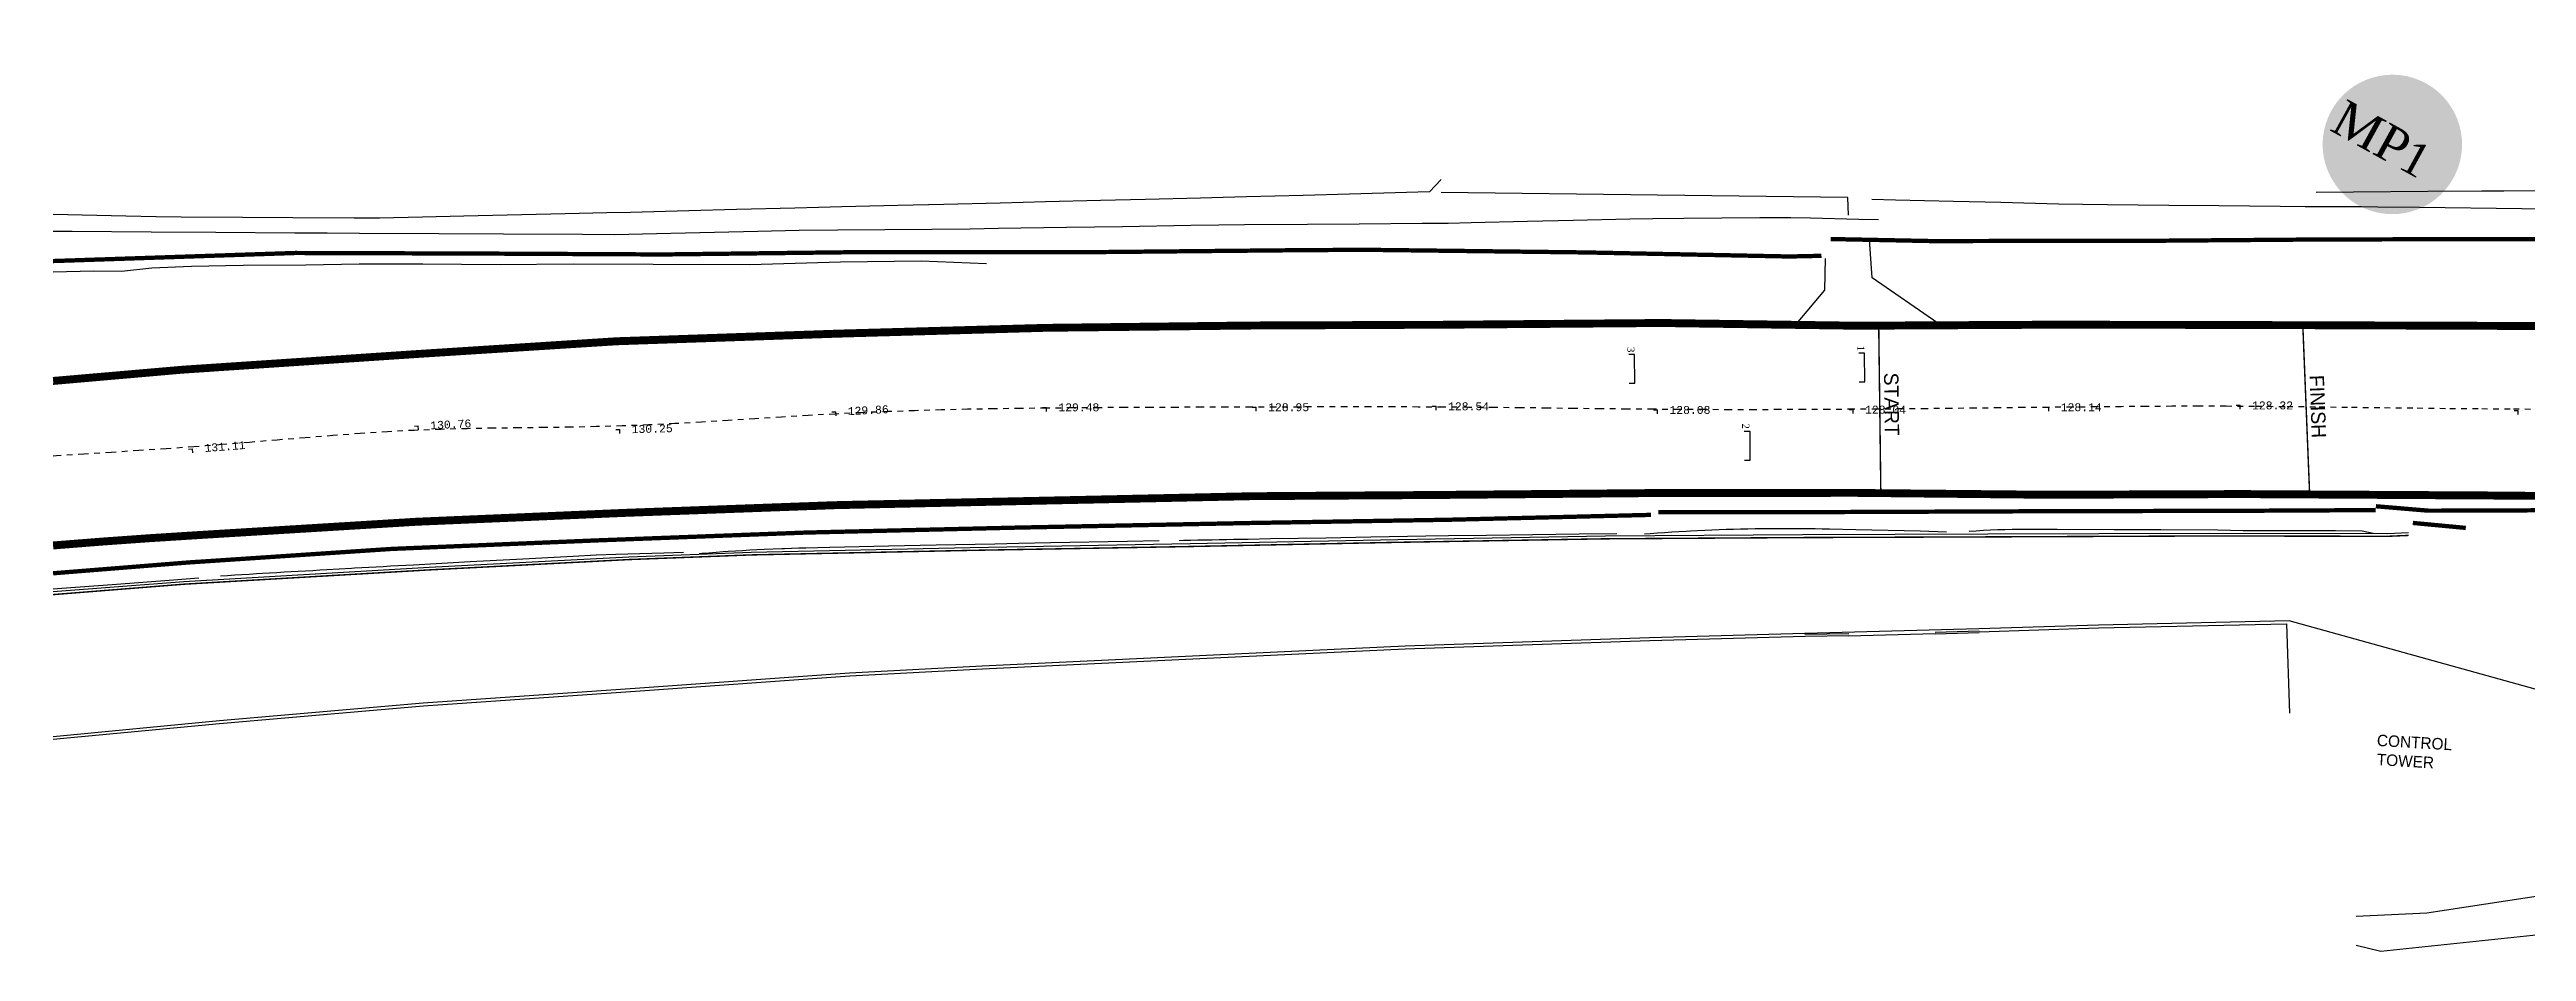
# Model space of a CAD drawing. Extents: x -136 to 854, y -243 to 380.
# Drawn here: x 399.8 to 618.2, y 299.4 to 378.9 of the extents above; entities that cross this region are included whole.
import ezdxf
from ezdxf.enums import TextEntityAlignment as Align

# ---------------------------------------------------------------- set-up
doc = ezdxf.new("R2010")
doc.units = 0
doc.linetypes.add('FIAPOINTILLE', pattern=[1, 0.5, -0.5])
doc.layers.get('0').update_dxf_attribs({"linetype": 'CONTINUOUS'})
for name, color, linetype in [('F1_FENCE_DEBRIS', 9, 'FIA_DEBRIS_FENCE'), ('F1_FENCE_SPECTATOR', 9, 'FIA_SPECTATOR_FENCE'), ('F1_GUARDRAIL', 7, 'FIA_GUARDRAIL'), ('F1_PIT_LANE', 5, 'CONTINUOUS'), ('F1_PIT_WALL', 8, 'CONTINUOUS'), ('F1_POST_OBSERVATION', 3, 'CONTINUOUS'), ('F1_RACE_CONTROL_TEXT', 9, 'CONTINUOUS'), ('F1_ROAD_SURFACED', 9, 'CONTINUOUS'), ('F1_TRACK_CENTRELINE', 8, 'FIAPOINTILLE'), ('F1_TRACK_FINISH_LINE', 8, 'CONTINUOUS'), ('F1_TRACK_LEFT', 5, 'CONTINUOUS'), ('F1_TRACK_RIGHT', 5, 'CONTINUOUS'), ('F1_TRACK_START_LINE', 8, 'CONTINUOUS'), ('F1_TRACK_STARTING_GRID', 8, 'CONTINUOUS'), ('F1_TRACK_WHITELINING', 9, 'CONTINUOUS'), ('F1_TYRE_1', 147, 'FIA_TYRE_1'), ('F1_WALL', 7, 'CONTINUOUS'), ('FIA_STARTING_GRID', 8, 'CONTINUOUS')]:
    doc.layers.add(name, color=color, linetype=linetype)
doc.styles.add('SECURITE', font='TIMES.TTF', dxfattribs={"height": 3})
doc.styles.add('SECURITÉ', font='TIMES.TTF', dxfattribs={"height": 3})
doc.styles.add('survey$0$MONO', font='txt')
doc.styles.add('survey$0$STANDARD', font='MONOTXT', dxfattribs={"width": 2.5})
doc.linetypes.add('FIA_DEBRIS_FENCE', pattern='A,4,-2,["Z",Standard,S=1,R=90,X=0,Y=-0.4],-1', length=7)
doc.linetypes.add('FIA_GUARDRAIL', pattern='A,2,-0.35,[132,ltypeshp.shx,S=0.35,R=0,X=-0.35,Y=0],-0.35,1', length=3.7)
doc.linetypes.add('FIA_SPECTATOR_FENCE', pattern='A,4,-0.7,["+",Standard,S=2,R=0,X=0,Y=-1],-2', length=6.7)
doc.linetypes.add('FIA_TYRE_1', pattern='A,0,[1,fia.shx,S=0.35,R=0,X=0,Y=0],-0.7', length=0.7)

# ---------------------------------------------------------------- blocks, each defined once
blk = doc.blocks.new('survey$0$ECBL1')
at = {"color": 0, "linetype": 'ByBlock'}
for points in [[(-0.5, 0), (0.5, 0)], [(0, -0.5), (0, 0.5)]]:
    blk.add_lwpolyline(points, dxfattribs=at)
blk = doc.blocks.new('BLOC_POST_OBSERVATION')
at = {"layer": 'F1_POST_OBSERVATION'}
h = blk.add_hatch(color=256, dxfattribs=at)
edge = h.paths.add_edge_path()
edge.add_arc((-0.03, 0.11), 4.85, 0, 360)
at = {"layer": 'F1_POST_OBSERVATION', "color": 7, "style": 'SECURITÉ'}
blk.add_text('MP', height=2.5, rotation=0.0363, dxfattribs=at).set_placement((-1.68, 0.11), align=Align.MIDDLE)
blk.add_attdef('NUMBER', text='', height=2.3, rotation=0.1589, dxfattribs=at).set_placement((0.99, 0.02), align=Align.MIDDLE_LEFT)
blk = doc.blocks.new('BLOC_STARTING_GRID')
at = {"layer": 'FIA_STARTING_GRID'}
for p, q in [((16.4, 2), (16, 2)), ((16, 2), (16, 0)), ((16, 0), (16.4, 0))]:
    blk.add_line(p, q, dxfattribs=at)
for points in [[(8.4, 7.4), (8, 7.4), (8, 5.4), (8.4, 5.4)], [(0.4, 2), (0, 2), (0, 0), (0.4, 0)]]:
    blk.add_lwpolyline(points, dxfattribs=at)
at = {"layer": 'FIA_STARTING_GRID', "style": 'SECURITE'}
for s, p in [('2', (8.55, 4.85)), ('1', (0.51, -0.52)), ('3', (16.51, -0.52))]:
    blk.add_text(s, height=0.5, rotation=90, dxfattribs=at).set_placement(p)

msp = doc.modelspace()

# ---------------------------------------------------------------- linework, layer by layer
at = {"layer": 'F1_FENCE_DEBRIS', "flags": 128}
for points in [[(753.49, 362.7), (751.48, 362.72), (746.56, 362.75), (742.53, 362.77), (737.61, 362.8), (735.59, 362.82), (733.44, 362.87), (728.19, 362.99), (723.88, 363.09), (718.63, 363.21), (716.47, 363.25), (714.27, 363.29), (708.87, 363.39), (704.46, 363.47), (699.07, 363.57), (696.86, 363.61), (694.67, 363.64), (689.31, 363.72), (687.12, 363.75), (683.6, 363.81), (674.99, 363.96), (671.47, 364.03), (669.38, 364.06), (664.27, 364.14), (660.09, 364.2), (654.98, 364.28), (652.89, 364.31), (649.11, 364.37), (639.86, 364.51), (636.07, 364.57), (632.8, 364.64), (624.79, 364.79), (621.51, 364.86), (617.82, 364.9), (608.81, 365.02), (605.12, 365.06), (603.68, 365.07), (600.17, 365.08), (598.73, 365.08), (596.52, 365.1), (591.11, 365.16), (586.69, 365.2), (581.28, 365.25), (579.07, 365.27), (576.98, 365.32), (571.88, 365.45), (567.7, 365.55), (562.6, 365.67), (560.51, 365.72)], [(561.11, 363.92), (559.37, 363.96), (555.11, 364.07), (553.37, 364.12), (550.63, 364.1), (543.94, 364.04), (541.21, 364.02), (539.17, 363.98), (534.2, 363.87), (530.14, 363.78), (525.17, 363.67), (523.14, 363.62), (520.86, 363.61), (515.3, 363.56), (510.76, 363.53), (505.2, 363.49), (502.93, 363.47), (500.46, 363.43), (494.44, 363.33), (489.51, 363.26), (483.48, 363.16), (481.02, 363.12), (477.63, 363.09), (469.33, 363.01), (465.94, 362.98), (462.28, 362.9), (453.34, 362.69), (449.68, 362.61), (446.83, 362.63), (439.85, 362.67), (434.15, 362.7), (427.17, 362.74), (424.32, 362.75), (421.47, 362.77), (414.49, 362.81), (408.79, 362.85), (401.82, 362.89), (400.15, 362.9)]]:
    msp.add_lwpolyline(points, dxfattribs=at)
at = {"layer": 'F1_FENCE_SPECTATOR', "flags": 128}
for points in [[(522.53, 367.48), (521.52, 366.4), (519.47, 366.34), (514.46, 366.2), (510.36, 366.09), (505.36, 365.95), (503.31, 365.89), (501.32, 365.84), (496.47, 365.73), (492.51, 365.63), (487.66, 365.51), (485.67, 365.46), (483.64, 365.41), (478.69, 365.29), (474.63, 365.19), (469.68, 365.07), (467.65, 365.02), (465.55, 364.96), (460.41, 364.83), (456.21, 364.72), (451.07, 364.59), (448.97, 364.54), (445.31, 364.45), (436.37, 364.25), (432.72, 364.17), (428.93, 364.07), (426.71, 364.09), (421.3, 364.12), (416.86, 364.15), (411.45, 364.18), (409.23, 364.2), (406.56, 364.26), (400.15, 364.41)], [(807.23, 360.21), (799.89, 360.73), (793.88, 361.15), (786.53, 361.67), (780.52, 362.09), (773.18, 362.61), (767.17, 363.03), (759.82, 363.55), (753.81, 363.97), (750.81, 364.18), (747.74, 364.34), (743.5, 364.57), (738.31, 364.84), (734.06, 365.07), (731.94, 365.18), (728.8, 365.35), (724.46, 365.6), (719.14, 365.89), (714.8, 366.13), (712.63, 366.25), (707.39, 366.54), (700.15, 366.94), (696.53, 367.14), (692.26, 367.06), (686.35, 366.94), (683.39, 366.88), (678.04, 366.89), (670.62, 366.89), (666.92, 366.9), (664.15, 366.89), (660.33, 366.88), (655.65, 366.87), (651.82, 366.86), (649.91, 366.86), (646.93, 366.8), (642.8, 366.72), (637.75, 366.63), (633.62, 366.55), (631.55, 366.51), (628.75, 366.5), (624.86, 366.49), (620.11, 366.48), (616.23, 366.46), (614.28, 366.46), (609.54, 366.42), (602.97, 366.36), (599.69, 366.33)], [(558.46, 364.33), (558.38, 365.9), (541.6, 366.11), (522.54, 366.34)], [(567.1, 336.41), (564.77, 336.47), (559.1, 336.6), (556.78, 336.66), (556.14, 336.67), (555.51, 336.68), (554.88, 336.69), (554.24, 336.7), (553.61, 336.7), (553.1, 336.7), (550.84, 336.69), (550.21, 336.68), (549.57, 336.67), (548.94, 336.65), (548.3, 336.64), (547.67, 336.62), (547.04, 336.6), (546.4, 336.57), (545.77, 336.54), (545.14, 336.52), (544.51, 336.48), (544.14, 336.46), (543.5, 336.43), (542.87, 336.39), (542.24, 336.35), (541.6, 336.31), (540.97, 336.26), (540.47, 336.22)], [(604.71, 336.28), (603.74, 336.49), (601.38, 336.5), (596.65, 336.5), (593.24, 336.51), (591.02, 336.56), (585.99, 336.59), (581.87, 336.61), (576.84, 336.63), (574.78, 336.64), (574.15, 336.64), (573.51, 336.64), (572.88, 336.63), (572.24, 336.61), (571.61, 336.59), (570.98, 336.56), (570.35, 336.53), (569.71, 336.49), (569.1, 336.45)], [(455.73, 334.59), (454, 334.54), (449.77, 334.42), (448.04, 334.37), (446, 334.26), (441.01, 333.99), (436.93, 333.77), (431.94, 333.5), (429.9, 333.39), (429.26, 333.35), (428.63, 333.32), (428, 333.28), (427.37, 333.25), (426.73, 333.21), (426.46, 333.2), (424.3, 333.08), (423.67, 333.04), (423.04, 333), (422.4, 332.97), (421.77, 332.93), (421.14, 332.89), (420.51, 332.86), (419.87, 332.82), (419.24, 332.78), (418.61, 332.74), (418.07, 332.71), (417.43, 332.67), (416.8, 332.63), (416.17, 332.59), (415.53, 332.56), (414.9, 332.52)], [(497.68, 335.62), (494.89, 335.57), (488.08, 335.45), (485.29, 335.4), (483.18, 335.35), (478.02, 335.24), (473.8, 335.15), (468.64, 335.04), (466.53, 334.99), (465.9, 334.98), (465.27, 334.96), (464.63, 334.94), (464.41, 334.93), (462.84, 334.86), (462.2, 334.83), (461.57, 334.8), (460.94, 334.76), (460.31, 334.72), (459.67, 334.68), (459.23, 334.65), (458.6, 334.6), (457.97, 334.55), (457.34, 334.5), (457.12, 334.48)], [(538.03, 336.26), (534.69, 336.21), (526.52, 336.11), (523.18, 336.06), (521.19, 336.03), (516.33, 335.95), (512.36, 335.88), (507.5, 335.8), (505.51, 335.76), (504.88, 335.75), (504.24, 335.74), (503.61, 335.73), (502.97, 335.72), (502.34, 335.7), (501.71, 335.69), (501.07, 335.68), (500.44, 335.66), (499.81, 335.65), (499.43, 335.64)], [(412.99, 332.33), (410.77, 332.16), (405.36, 331.75), (400.93, 331.42), (400.15, 331.36)]]:
    msp.add_lwpolyline(points, dxfattribs=at)
at = {"layer": 'F1_GUARDRAIL', "const_width": 0.38}
msp.add_lwpolyline([(400.15, 360.3, 0.000549), (402.58, 360.38), (421.5, 361.01), (437.61, 360.96), (453.94, 360.88), (469.98, 361.07), (490.3, 361.07), (510.41, 361.26), (515.9, 361.29), (535.13, 361.06), (553.24, 360.7), (556.07, 360.76)], format="xyb", dxfattribs=at)
at = {"layer": 'F1_GUARDRAIL', "flags": 128}
msp.add_lwpolyline([(556.87, 362.24, 0.38, 0.38, 0), (565.82, 362.06, 0.38, 0.38, 0), (585.84, 362.09, 0.38, 0.38, 0), (599.82, 362.2, 0.38, 0.38, 0), (618.13, 362.24, 0.38, 0.38, 0), (638.15, 362.11, 0.38, 0.38, 0), (656.92, 361.87, 0.38, 0.38, 0), (677.28, 361.26, 0.38, 0.38, 0), (690.29, 361.09, 0.38, 0.38, 0), (727.59, 360.2, 0.38, 0.38, 0), (753.7, 359.4, 0.38, 0.38, 0), (770.31, 358.32, 0.38, 0.38, 0), (785.88, 356.92, 0.38, 0.38, 0), (795.04, 355.74, 0, 0, 0)], format="xyseb", dxfattribs=at)
at = {"layer": 'F1_PIT_LANE'}
for points in [[(400.15, 331.15), (411.69, 332.06), (433.31, 333.32), (450.91, 334.23), (461.69, 334.64), (481.01, 335.04), (500.41, 335.39), (518.71, 335.76), (537.03, 336.06), (554.39, 336.18), (570.74, 336.24), (590.3, 336.31), (605.97, 336.28), (607.84, 336.37)], [(627.98, 320.06), (597.32, 328.57), (580.48, 328.21), (569.95, 327.86), (554.61, 327.46), (540.92, 327.08), (519.36, 326.33), (502.47, 325.54), (482.08, 324.57), (470.37, 323.95), (451.88, 322.63), (432.79, 321.31), (414.81, 319.77), (400.15, 318.36)], [(569.96, 327.68), (566.1, 327.55)], [(569.96, 327.61), (580.49, 327.96), (597.07, 328.32), (597.33, 320.45)], [(554.62, 327.21), (540.93, 326.82), (519.37, 326.08), (502.48, 325.29), (482.09, 324.32), (470.39, 323.69), (451.9, 322.38), (432.81, 321.06), (414.83, 319.51), (400.15, 318.11)], [(558.47, 327.43), (554.61, 327.36)], [(558.47, 327.27), (554.62, 327.21)], [(558.46, 327.27), (566.1, 327.47)], [(569.96, 327.53), (566.1, 327.4)]]:
    msp.add_lwpolyline(points, dxfattribs=at)
at = {"layer": 'F1_PIT_WALL', "const_width": 0.38}
msp.add_lwpolyline([(612.88, 336.77), (608.21, 337.21)], dxfattribs=at)
at = {"layer": 'F1_ROAD_SURFACED'}
for points in [[(556.39, 360.51), (556.34, 357.73), (553.83, 354.75)], [(566.32, 354.81), (560.53, 358.81), (560.29, 362.21)], [(623.65, 306.19), (619.85, 304.4), (609.44, 302.8), (603.2, 302.51)]]:
    msp.add_lwpolyline(points, dxfattribs=at)
msp.add_lwpolyline([(629.15, 309.77), (630.87, 310.67), (633.55, 310.43), (642.22, 310.78, -0.04543), (643.38, 310.67, -0.06013), (643.9, 310.49, -0.0596), (644.25, 310.27, -0.06345), (644.56, 309.95, -0.03877), (644.74, 309.66, -0.05387), (645.03, 308.95, -0.05091), (645.1, 308.54, -0.06434), (645.09, 308.19, -0.07225), (644.98, 307.88, -0.06881), (644.8, 307.61, -0.05667), (644.55, 307.39, -0.06062), (644.05, 307.12, -0.04751), (643.17, 306.88), (633.75, 305.03), (621.59, 301.13), (605.39, 299.43), (603.2, 299.95)], format="xyb", dxfattribs=at)
at = {"layer": 'F1_TRACK_CENTRELINE'}
msp.add_polyline3d([(619.58, 347.22, 163.17), (616.8, 347.23, 163.11), (613.97, 347.26, 163.05), (611.09, 347.28, 162.99), (608.2, 347.32, 162.93), (605.31, 347.35, 162.87), (602.45, 347.39, 162.82), (599.64, 347.42, 162.77), (596.9, 347.45, 162.73), (594.26, 347.47, 162.68), (591.73, 347.49, 162.64), (589.3, 347.49, 162.6), (586.96, 347.49, 162.57), (584.7, 347.48, 162.54), (582.49, 347.46, 162.51), (580.32, 347.44, 162.48), (578.18, 347.42, 162.46), (576.05, 347.4, 162.43), (573.92, 347.38, 162.41), (571.78, 347.35, 162.39), (569.63, 347.33, 162.38), (567.48, 347.3, 162.36), (565.33, 347.28, 162.35), (563.18, 347.26, 162.34), (561.02, 347.24, 162.33), (558.87, 347.23, 162.32), (556.71, 347.21, 162.32), (554.55, 347.2, 162.32), (552.38, 347.2, 162.32), (550.19, 347.19, 162.33), (547.99, 347.19, 162.35), (545.77, 347.2, 162.37), (543.52, 347.21, 162.39), (541.24, 347.23, 162.43), (538.92, 347.25, 162.47), (536.58, 347.27, 162.52), (534.23, 347.3, 162.58), (531.88, 347.33, 162.64), (529.54, 347.36, 162.71), (527.23, 347.38, 162.78), (524.94, 347.4, 162.84), (522.7, 347.42, 162.91), (520.52, 347.43, 162.98), (518.38, 347.44, 163.05), (516.27, 347.44, 163.12), (514.19, 347.44, 163.19), (512.11, 347.44, 163.25), (510.02, 347.43, 163.32), (507.92, 347.43, 163.4), (505.79, 347.42, 163.47), (503.63, 347.41, 163.55), (501.42, 347.41, 163.62), (499.19, 347.4, 163.7), (496.93, 347.39, 163.78), (494.65, 347.38, 163.86), (492.35, 347.37, 163.93), (490.04, 347.35, 164.01), (487.72, 347.33, 164.08), (485.41, 347.3, 164.15), (483.09, 347.27, 164.22), (480.77, 347.23, 164.29), (478.44, 347.17, 164.35), (476.11, 347.1, 164.42), (473.78, 347.02, 164.48), (471.44, 346.93, 164.54), (469.09, 346.81, 164.6), (466.73, 346.68, 164.66), (464.38, 346.54, 164.72), (462.02, 346.39, 164.78), (459.66, 346.24, 164.85), (457.31, 346.1, 164.91), (454.97, 345.97, 164.98), (452.64, 345.85, 165.05), (450.33, 345.76, 165.12), (448.04, 345.7, 165.19), (445.76, 345.65, 165.26), (443.49, 345.62, 165.34), (441.22, 345.59, 165.41), (438.94, 345.56, 165.49), (436.65, 345.52, 165.56), (434.34, 345.46, 165.63), (432, 345.37, 165.7), (429.63, 345.25, 165.77), (427.23, 345.09, 165.84), (424.81, 344.91, 165.9), (422.37, 344.72, 165.96), (419.92, 344.52, 166.02), (417.47, 344.31, 166.08), (415.02, 344.11, 166.14), (412.57, 343.92, 166.2), (410.13, 343.75, 166.26), (407.7, 343.59, 166.33), (405.28, 343.43, 166.4), (402.86, 343.28, 166.46), (400.45, 343.13, 166.53), (400.15, 343.11, 166.54)], dxfattribs=at)
at = {"layer": 'F1_TRACK_FINISH_LINE', "const_width": 0.127}
msp.add_lwpolyline([(599.1, 340.01), (598.52, 354.36)], dxfattribs=at)
msp.add_lwpolyline([(599.1, 340.01), (598.52, 354.36)], dxfattribs=at)
at = {"layer": 'F1_TRACK_LEFT', "const_width": 0.634}
msp.add_lwpolyline([(637.46, 354.61), (617.77, 354.61), (593.21, 354.69), (576.38, 354.72), (559.23, 354.63), (541.96, 354.87), (522.59, 354.71), (506.01, 354.65), (487.72, 354.44), (469.3, 353.93), (449.84, 353.26), (432.39, 352.14), (411.57, 350.75), (400.15, 349.76)], dxfattribs=at)
at = {"layer": 'F1_TRACK_RIGHT', "const_width": 0.634}
msp.add_lwpolyline([(841.02, 315.18, 0.005788), (830.3, 319.3, 0.01347), (813.08, 325.38, 0.0179), (793.79, 330.67), (711.55, 338.81), (694.45, 338.99), (676.08, 339.33), (657.92, 339.47), (638.14, 339.57), (622.42, 339.53), (612.62, 339.63), (617.52, 339.58), (593.03, 339.72), (575.95, 339.66), (559.02, 339.83), (541.27, 339.81), (522.03, 339.64), (505.93, 339.54), (487.68, 339.15), (469.03, 338.74), (450.48, 338.06), (432.19, 337.28), (412.9, 336.1, 0.005775), (400.15, 335.19)], format="xyb", dxfattribs=at)
at = {"layer": 'F1_TRACK_START_LINE', "const_width": 0.127}
msp.add_lwpolyline([(561.3, 340.12), (561.12, 354.32)], dxfattribs=at)
msp.add_lwpolyline([(561.3, 340.12), (561.12, 354.32)], dxfattribs=at)
at = {"layer": 'F1_TRACK_WHITELINING', "const_width": 0.127}
for points in [[(637.46, 354.29), (617.77, 354.29), (593.21, 354.38), (576.38, 354.4), (559.23, 354.31), (541.96, 354.55), (522.59, 354.4), (506.01, 354.33), (487.73, 354.13), (469.31, 353.61), (449.86, 352.94), (432.41, 351.83), (411.59, 350.44), (400.15, 349.44)], [(561.3, 340.12), (561.12, 354.32)], [(599.1, 340.01), (598.52, 354.36)]]:
    msp.add_lwpolyline(points, dxfattribs=at)
for points in [[(711.56, 339.13), (694.45, 339.31), (682.8, 339.52), (625.71, 339.85), (622.42, 339.84), (616.11, 339.91), (593.03, 340.04), (575.95, 339.98), (559.02, 340.14), (541.27, 340.13), (522.03, 339.96), (505.93, 339.85), (487.67, 339.46), (469.03, 339.06), (450.47, 338.38), (432.17, 337.6), (412.88, 336.42, 0.005763), (400.15, 335.51)], [(711.56, 339.13), (694.45, 339.31), (682.8, 339.52), (625.71, 339.85), (622.42, 339.84), (616.11, 339.91), (593.03, 340.04), (575.95, 339.98), (559.02, 340.14), (541.27, 340.13), (522.03, 339.96), (505.93, 339.85), (487.67, 339.46), (469.03, 339.06), (450.47, 338.38), (432.17, 337.6), (412.88, 336.42, 0.005763), (400.15, 335.51)], [(616.11, 339.91), (593.03, 340.04), (575.95, 339.98), (559.02, 340.14), (541.27, 340.13), (522.03, 339.96), (505.93, 339.85), (487.67, 339.46), (469.03, 339.06), (450.47, 338.38), (432.17, 337.6), (412.88, 336.42, 0.005763), (400.15, 335.51)]]:
    msp.add_lwpolyline(points, format="xyb", dxfattribs=at)
at = {"layer": 'F1_TRACK_WHITELINING'}
msp.add_lwpolyline([(400.15, 330.89, 0.127, 0.127, 0), (411.71, 331.81, 0.127, 0.127, 0), (433.33, 333.07, 0.127, 0.127, 0), (450.92, 333.98, 0.127, 0.127, 0), (461.69, 334.39, 0.127, 0.127, 0), (481.02, 334.79, 0.127, 0.127, 0), (500.42, 335.13, 0.127, 0.127, 0), (518.72, 335.5, 0.127, 0.127, 0), (537.03, 335.81, 0.127, 0.127, 0), (554.39, 335.92, 0.127, 0.127, 0), (570.74, 335.98, 0.127, 0.127, 0), (590.3, 336.06, 0.127, 0.127, 0), (605.98, 336.03, 0.127, 0.127, 0), (607.85, 336.11, 0, 0, 0)], format="xyseb", dxfattribs=at)
at = {"layer": 'F1_TYRE_1', "flags": 128}
msp.add_lwpolyline([(400.15, 359.36), (403.71, 359.45), (406.19, 359.42), (408.85, 359.7), (412.35, 359.85), (416.9, 359.93), (422.44, 359.97), (427.15, 360.04), (432.74, 360.05), (439.58, 359.99), (446.01, 360.04), (453.06, 360.02), (461.58, 359.98), (469.59, 360.23), (476.7, 360.31), (482.44, 360.08)], dxfattribs=at)
msp.add_lwpolyline([(400.15, 359.36), (403.71, 359.45), (406.19, 359.42), (408.85, 359.7), (412.35, 359.85), (416.9, 359.93), (422.44, 359.97), (427.15, 360.04), (432.74, 360.05), (439.58, 359.99), (446.01, 360.04), (453.06, 360.02), (461.58, 359.98), (469.59, 360.23), (476.7, 360.31), (482.44, 360.08)], dxfattribs=at)
at = {"layer": 'F1_WALL', "const_width": 0.38}
for points in [[(541.69, 338.16), (557.53, 338.17), (575.16, 338.24), (593.17, 338.28), (604.94, 338.34)], [(604.95, 338.68), (609.58, 338.29), (615.41, 338.3), (631.85, 338.41), (642.07, 338.42), (646.62, 338.42)], [(541.04, 337.92), (523.21, 337.49), (505.53, 337.2), (485.27, 336.8), (466.54, 336.36), (448.12, 335.67), (430.04, 334.92), (412.02, 333.72), (400.15, 332.77)]]:
    msp.add_lwpolyline(points, dxfattribs=at)

# ---------------------------------------------------------------- block references
at = {"layer": 'F1_POST_OBSERVATION', "xscale": 1.267499999840341, "yscale": 1.267500000074506, "zscale": 1.2675, "rotation": 331.1210406934555}
msp.add_blockref('BLOC_POST_OBSERVATION', (606.37, 370.44), dxfattribs=at).add_auto_attribs({'NUMBER': '1'})
at = {"layer": 'F1_TRACK_CENTRELINE', "yscale": 0.6971249999478459, "zscale": 0.6971250000000001}
for p, xscale, rotation in [((469.17, 347.01, 164.6), 0.6971249999934843, 2.921040640868738), ((487.74, 347.39, 164.12), 0.697124999973921, 0.04104068989358094), ((506.23, 347.41, 163.44), 0.697124999973921, 0.04104068989358094), ((522.1, 347.49, 162.92), 0.697124999973921, 0.04104068989358094), ((541.61, 347.17, 162.34), 0.697124999973921, 0.04104068989358094), ((558.87, 347.2, 162.29), 0.697124999973921, 0.04104068989358094), ((576.12, 347.41, 162.42), 0.697124999973921, 0.04104068989358094), ((592.98, 347.58, 162.65), 0.697124999973921, 0.04104068989358094), ((617.49, 347.13, 163.09), 0.697124999973921, 0.04104068989358094), ((432.35, 345.76, 165.74), 0.6971249999934843, 2.921040640868738), ((450.12, 345.45, 165.09), 0.6971250000433519, 1.481040673729361), ((412.45, 343.73, 166.18), 0.6971249999807518, 4.361040622054393)]:
    msp.add_blockref('survey$0$ECBL1', p, dxfattribs=dict(at, xscale=xscale, rotation=rotation))
at = {"layer": 'F1_TRACK_STARTING_GRID', "xscale": 1.26750000001102, "yscale": 1.267500000074506, "zscale": 1.2675, "rotation": 180.3573209851226}
msp.add_blockref('BLOC_STARTING_GRID', (559.87, 352.19), dxfattribs=at)
msp.add_blockref('BLOC_STARTING_GRID', (559.87, 352.19), dxfattribs=at)

# ---------------------------------------------------------------- texts
at = {"layer": 'F1_RACE_CONTROL_TEXT', "style": 'survey$0$MONO'}
for s, p in [('TOWER', (605.01, 315.86)), ('CONTROL', (605.02, 317.55))]:
    msp.add_text(s, height=1.014, rotation=356.6477, dxfattribs=at).set_placement(p)
at = {"layer": 'F1_TRACK_CENTRELINE', "style": 'survey$0$STANDARD'}
for s, rotation, p in [('129.86', 2.921, (470.23, 346.71)), ('129.48', 0.041, (488.78, 347.05)), ('128.95', 0.041, (507.28, 347.06)), ('128.54', 0.041, (523.14, 347.14)), ('128.08', 0.041, (542.66, 346.82)), ('128.04', 0.041, (559.91, 346.85)), ('128.14', 0.041, (577.16, 347.06)), ('128.32', 0.041, (594.03, 347.22)), ('130.76', 2.921, (433.42, 345.46)), ('130.25', 1.481, (451.17, 345.12)), ('131.11', 4.361, (413.52, 343.46))]:
    msp.add_text(s, height=0.697, rotation=rotation, dxfattribs=at).set_placement(p)
at = {"layer": 'F1_TRACK_FINISH_LINE', "style": 'survey$0$MONO'}
msp.add_text('FINISH', height=1.268, rotation=272.1431, dxfattribs=at).set_placement((599.1, 350.23))
msp.add_text('FINISH', height=1.268, rotation=272.1431, dxfattribs=at).set_placement((599.1, 350.23))
at = {"layer": 'F1_TRACK_START_LINE', "style": 'survey$0$MONO'}
msp.add_text('START', height=1.268, rotation=270.8269, dxfattribs=at).set_placement((561.58, 350.45))
msp.add_text('START', height=1.268, rotation=270.8269, dxfattribs=at).set_placement((561.58, 350.45))

doc.saveas('drawing.dxf')
